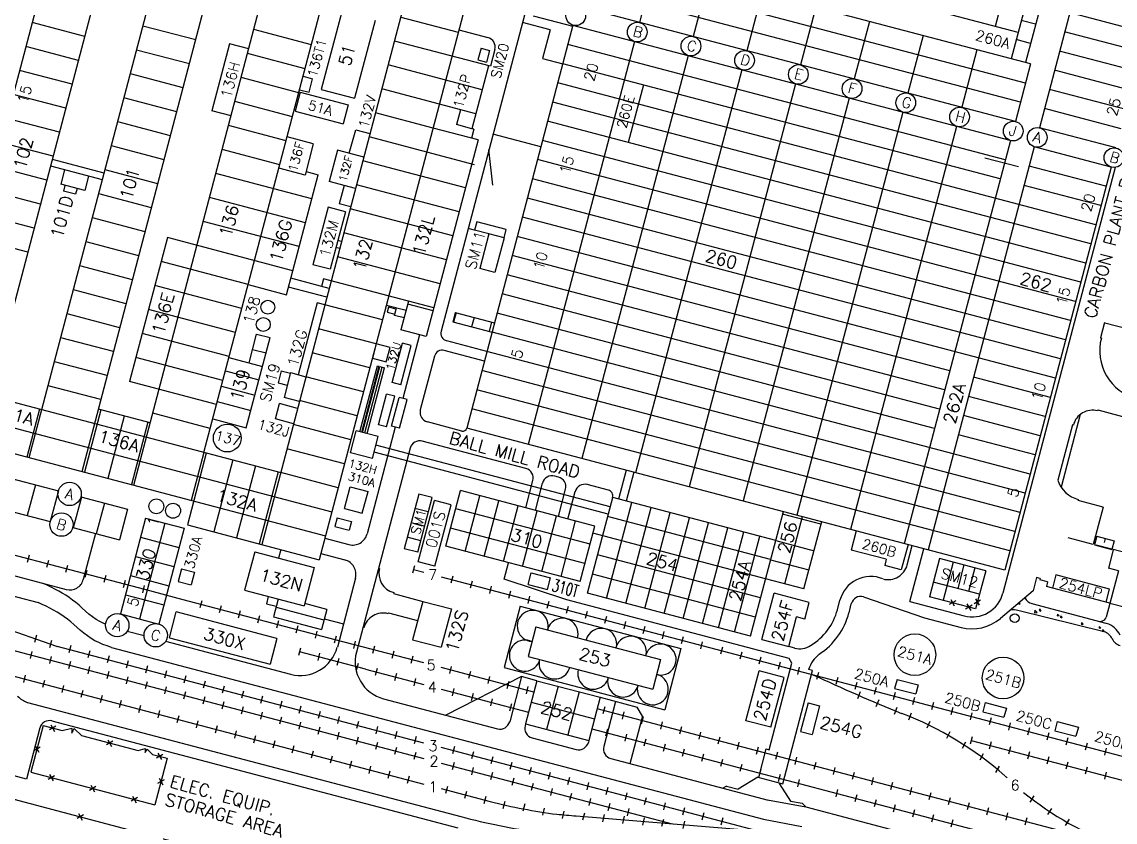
# Model space of a CAD drawing. Extents: x -16413 to 78405, y -232 to 83089.
# Drawn here: x 33437 to 46664, y 18644 to 28326 of the extents above; entities that cross this region are included whole.
import ezdxf
from ezdxf.enums import TextEntityAlignment as Align

# ---------------------------------------------------------------- set-up
doc = ezdxf.new("R2010")
doc.units = 0
doc.header["$LTSCALE"] = 350
doc.header["$MEASUREMENT"] = 0
for name, pattern in [('CV28', [1, 1]), ('CV34', [1, 1]), ('CV45', [1, 1])]:
    doc.linetypes.add(name, pattern=pattern)
doc.layers.add('BACKGROUND', color=7, linetype='CONTINUOUS')
doc.styles.add('SIMPLEX', font='SIMPLEX')

msp = doc.modelspace()

# ---------------------------------------------------------------- linework, layer by layer
at = {"layer": 'BACKGROUND', "linetype": 'CV45'}
for p, q in [((34791, 22720), (38155, 35485)), ((35640, 23117), (38851, 35301)), ((32900, 23219), (35966, 34855)), ((33526, 23054), (36593, 34690)), ((34165, 22885), (37231, 34522)), ((36640, 25025), (37022, 26476))]:
    msp.add_line(p, q, dxfattribs=at)
at = {"layer": 'BACKGROUND'}
for p, q in [((35328, 35023), (32262, 23387)), ((40155, 30832), (38509, 24583)), ((41458, 30408), (40908, 28319)), ((38261, 29294), (36339, 22002)), ((38957, 29111), (37036, 21819)), ((45640, 27817), (40349, 29211)), ((45490, 28198), (41591, 29225)), ((45456, 29200), (45211, 28271)), ((45735, 29126), (45406, 27879)), ((45579, 27585), (40288, 28979)), ((41741, 28844), (41558, 28148)), ((46236, 28901), (45747, 27044)), ((45518, 27353), (40226, 28747)), ((42391, 28673), (42208, 27977)), ((47042, 28192), (45589, 28575)), ((37308, 28448), (37060, 27508)), ((45457, 27121), (40165, 28515)), ((43041, 28502), (42857, 27806)), ((45763, 28529), (45580, 27833)), ((34199, 28150), (33561, 28319)), ((37710, 28342), (37462, 27402)), ((38021, 28384), (38717, 28201)), ((39830, 28231), (39493, 28320)), ((39625, 28397), (40101, 28272)), ((43691, 28331), (43507, 27635)), ((45702, 28297), (45528, 28343)), ((35541, 28107), (34902, 28275)), ((36940, 28049), (36244, 28232)), ((38725, 28230), (39073, 28138)), ((40104, 28284), (38820, 23409)), ((39830, 28231), (39738, 27883)), ((45395, 26889), (40104, 28283)), ((46981, 27960), (46052, 28205)), ((35950, 28061), (35736, 27249)), ((36182, 28000), (35950, 28061)), ((39105, 27788), (37945, 28094)), ((40847, 28088), (39562, 23213)), ((45334, 26657), (40043, 28051)), ((44340, 28160), (44157, 27463)), ((45641, 28065), (45467, 28111)), ((34123, 27860), (33485, 28028)), ((35464, 27817), (34826, 27985)), ((36863, 27759), (36167, 27942)), ((38992, 28006), (38955, 27867)), ((38992, 28006), (39096, 27979)), ((39096, 27979), (39060, 27840)), ((39159, 27991), (39105, 27788)), ((41497, 27917), (40212, 23043)), ((44990, 27988), (44807, 27292)), ((46920, 27728), (45991, 27973)), ((39005, 27504), (37868, 27804)), ((39082, 27794), (38881, 27033)), ((38955, 27867), (39060, 27840)), ((39738, 27883), (39982, 27819)), ((45273, 26425), (39982, 27819)), ((45640, 27817), (45457, 27121)), ((16074, 27652), (37112, 22109)), ((34046, 27570), (33408, 27738)), ((35388, 27527), (34750, 27695)), ((36787, 27468), (36091, 27652)), ((36839, 27667), (36955, 27637)), ((42147, 27746), (40862, 22871)), ((46858, 27496), (45930, 27741)), ((36913, 27474), (36955, 27637)), ((38929, 27214), (37792, 27514)), ((46430, 25871), (39921, 27587)), ((40956, 27562), (40773, 26866)), ((42796, 27575), (41512, 22700)), ((33970, 27280), (33332, 27448)), ((35311, 27237), (34673, 27405)), ((36805, 27476), (36743, 27244)), ((36797, 27505), (36913, 27474)), ((36805, 27476), (37385, 27323)), ((37060, 27508), (37462, 27402)), ((43446, 27404), (42162, 22529)), ((46797, 27264), (45869, 27509)), ((35968, 27188), (35736, 27249)), ((36711, 27178), (36014, 27362)), ((37385, 27323), (37324, 27091)), ((38743, 27263), (38696, 27082)), ((46369, 25639), (39859, 27355)), ((46736, 27032), (45808, 27276)), ((33894, 26990), (33255, 27158)), ((35235, 26947), (34597, 27115)), ((36743, 27244), (37324, 27091)), ((38412, 27040), (37715, 27224)), ((46308, 25407), (39798, 27123)), ((44096, 27232), (42812, 22358)), ((36634, 26888), (35938, 27072)), ((37398, 26736), (37476, 27021)), ((37476, 27021), (37649, 26974)), ((38957, 26897), (38412, 27040)), ((38881, 27033), (38696, 27082)), ((38904, 27027), (38876, 26918)), ((38904, 27027), (38881, 27033)), ((44746, 27061), (43461, 22186)), ((46675, 26800), (45747, 27044)), ((33817, 26700), (33179, 26868)), ((36963, 26849), (36646, 26933)), ((36963, 26849), (36863, 26470)), ((38915, 26597), (37639, 26934)), ((38957, 26897), (38330, 24518)), ((39717, 26815), (39137, 26968)), ((46247, 25175), (39737, 26891)), ((45396, 26890), (44110, 22012)), ((35158, 26657), (34520, 26825)), ((36558, 26598), (35861, 26782)), ((37257, 26772), (37157, 26393)), ((37574, 26688), (37257, 26772)), ((39134, 26352), (39088, 26782)), ((45686, 26814), (44401, 21939)), ((46614, 26568), (45686, 26812)), ((34434, 26496), (33807, 26661)), ((38804, 26316), (37562, 26644)), ((46186, 24943), (39676, 26659)), ((45495, 26570), (45086, 26678)), ((33741, 26410), (33102, 26578)), ((34412, 26415), (33786, 26580)), ((33954, 26536), (33908, 26362)), ((34244, 26459), (34198, 26285)), ((35082, 26367), (34444, 26535)), ((36945, 26186), (35785, 26492)), ((36863, 26470), (36546, 26554)), ((36875, 26515), (37022, 26476)), ((46663, 26565), (45305, 21413)), ((46614, 26569), (45330, 21694)), ((46553, 26336), (45624, 26580)), ((34198, 26285), (33908, 26362)), ((33958, 26348), (33940, 26279)), ((37474, 26309), (37157, 26393)), ((37335, 26346), (37277, 26125)), ((38728, 26026), (37486, 26354)), ((46125, 24711), (39615, 26426)), ((46492, 26104), (45563, 26348)), ((33664, 26120), (33026, 26288)), ((34087, 26240), (33940, 26279)), ((34105, 26310), (34087, 26240)), ((35005, 26076), (34367, 26245)), ((36869, 25896), (35709, 26201)), ((46063, 24479), (39554, 26194)), ((20512, 26173), (33879, 22650)), ((37142, 26084), (36959, 25388)), ((37351, 26029), (37142, 26084)), ((37416, 26089), (37277, 26125)), ((38651, 25736), (37410, 26063)), ((33588, 25830), (32950, 25998)), ((34929, 25786), (34291, 25955)), ((37351, 26029), (37167, 25333)), ((46002, 24247), (39493, 25962)), ((20193, 25860), (33781, 22279)), ((36792, 25606), (35632, 25911)), ((38915, 25805), (38836, 25826)), ((38942, 25906), (38915, 25805)), ((39086, 25760), (38915, 25805)), ((39298, 25812), (38942, 25906)), ((39271, 25711), (39298, 25812)), ((17027, 25676), (33635, 21300)), ((33511, 25539), (32873, 25708)), ((34853, 25496), (34214, 25664)), ((35200, 25715), (34741, 23974)), ((36716, 25315), (35200, 25715)), ((37306, 25669), (37259, 25681)), ((38575, 25446), (37333, 25773)), ((39086, 25760), (38976, 25343)), ((39271, 25711), (39086, 25760)), ((39271, 25711), (39161, 25294)), ((45941, 24015), (39431, 25730)), ((13776, 25561), (38299, 19105)), ((37283, 25582), (37236, 25594)), ((36175, 25148), (35123, 25425)), ((38498, 25156), (37257, 25483)), ((44662, 24104), (39370, 25498)), ((34776, 25206), (34138, 25374)), ((37167, 25333), (36959, 25388)), ((39161, 25294), (38976, 25343)), ((44600, 23872), (39309, 25266)), ((19795, 25195), (33975, 21459)), ((36099, 24858), (35047, 25135)), ((36175, 25148), (36640, 25025)), ((37156, 25100), (36692, 25223)), ((37087, 25218), (37063, 25125)), ((38422, 24866), (37087, 25218)), ((34700, 24916), (34062, 25084)), ((37128, 24996), (36664, 25118)), ((44539, 23640), (39248, 25034)), ((28983, 24871), (36569, 22872)), ((37011, 24928), (36782, 24057)), ((37800, 24720), (37011, 24928)), ((37847, 24898), (38085, 24836)), ((37872, 24873), (37856, 24815)), ((37964, 24849), (37872, 24873)), ((37945, 24774), (37969, 24866)), ((38114, 24947), (38023, 24599)), ((38413, 24831), (38105, 24912)), ((34623, 24626), (33985, 24794)), ((36023, 24567), (34970, 24845)), ((37856, 24815), (37949, 24791)), ((38061, 24743), (37945, 24774)), ((38680, 24811), (38650, 24695)), ((38692, 24808), (38661, 24692)), ((38680, 24811), (39156, 24686)), ((38909, 24751), (38878, 24635)), ((44478, 23408), (39187, 24802)), ((34925, 21457), (22532, 24720)), ((37724, 24429), (37027, 24613)), ((38650, 24695), (39126, 24570)), ((39121, 24695), (39091, 24579)), ((46534, 24687), (46486, 24503)), ((46537, 24686), (51553, 23364)), ((34547, 24336), (33909, 24504)), ((35946, 24277), (34894, 24555)), ((36153, 23415), (36441, 24506)), ((36186, 24201), (36278, 24549)), ((36278, 24549), (36441, 24506)), ((38330, 24518), (38023, 24599)), ((38249, 24539), (38046, 23771)), ((45635, 22854), (39126, 24570)), ((46497, 24500), (46486, 24503)), ((29808, 24344), (37188, 22399)), ((36229, 24363), (36392, 24320)), ((37724, 24429), (37678, 24255)), ((37892, 24385), (37724, 24429)), ((37846, 24211), (37892, 24385)), ((37917, 23963), (38042, 24439)), ((38021, 23935), (38147, 24411)), ((38147, 24411), (38042, 24439)), ((39034, 24222), (38547, 24350)), ((39064, 24338), (38577, 24466)), ((45574, 22622), (39064, 24338)), ((34470, 24046), (33832, 24214)), ((35870, 23987), (34818, 24265)), ((35943, 24265), (36349, 24158)), ((37647, 24139), (36951, 24323)), ((37678, 24255), (37846, 24211)), ((38429, 24282), (38258, 23632)), ((20435, 24118), (38299, 19415)), ((35900, 24102), (36306, 23995)), ((36576, 24103), (36539, 23960)), ((36576, 24103), (36687, 24074)), ((36689, 24082), (36610, 23781)), ((36689, 24082), (36874, 24033)), ((37528, 23367), (37739, 24165)), ((37552, 23361), (37762, 24159)), ((37557, 23359), (37768, 24157)), ((37586, 23352), (37797, 24150)), ((37615, 23344), (37826, 24142)), ((37739, 24165), (37762, 24159)), ((37768, 24157), (37826, 24142)), ((45513, 22390), (39003, 24106)), ((35793, 23697), (34741, 23974)), ((36539, 23960), (36649, 23931)), ((37571, 23849), (36874, 24033)), ((38021, 23935), (37917, 23963)), ((45880, 23783), (44952, 24027)), ((34394, 23756), (33756, 23924)), ((35851, 23917), (36257, 23810)), ((37751, 23451), (37849, 23822)), ((37948, 23797), (37849, 23822)), ((45452, 22158), (38942, 23874)), ((35802, 23731), (36208, 23624)), ((36504, 23522), (36553, 23708)), ((36774, 23650), (36553, 23708)), ((36795, 23732), (36610, 23781)), ((37494, 23559), (36798, 23743)), ((37850, 23425), (37948, 23797)), ((37911, 23434), (38003, 23782)), ((38098, 23757), (38003, 23782)), ((38006, 23409), (38098, 23757)), ((45819, 23551), (44891, 23795)), ((33650, 23641), (33497, 23061)), ((34392, 23632), (34194, 22878)), ((34990, 23475), (34363, 23640)), ((34677, 23557), (34478, 22803)), ((35717, 23407), (35021, 23591)), ((45391, 21926), (38881, 23642)), ((45758, 23319), (44829, 23563)), ((46241, 23575), (46010, 22698)), ((46454, 23630), (46451, 23619)), ((46454, 23630), (48769, 23020)), ((34961, 23482), (34762, 22728)), ((35747, 23522), (36153, 23415)), ((36725, 23464), (36504, 23522)), ((37418, 23269), (36722, 23453)), ((37955, 23422), (37614, 22130)), ((37850, 23425), (37751, 23451)), ((38006, 23409), (37911, 23434)), ((38761, 23375), (38343, 23485)), ((46146, 23451), (45969, 22780)), ((46158, 23448), (46146, 23451)), ((37412, 23112), (37482, 23379)), ((37749, 23309), (37482, 23379)), ((37679, 23042), (37749, 23309)), ((45330, 21694), (38820, 23409)), ((45697, 23087), (44768, 23331)), ((37341, 22979), (36645, 23162)), ((38136, 23168), (37486, 20701)), ((40555, 22458), (37721, 23205)), ((39535, 22923), (38282, 23253)), ((35669, 23109), (35440, 22239)), ((35640, 23117), (35487, 22537)), ((35988, 23025), (35759, 22155)), ((37679, 23042), (37412, 23112)), ((40532, 22371), (37698, 23118)), ((36264, 22953), (36035, 22082)), ((40749, 22901), (40654, 22552)), ((36540, 22880), (36310, 22010)), ((37265, 22689), (36569, 22872)), ((39534, 22446), (39621, 22776)), ((39930, 22819), (39884, 22831)), ((40842, 22877), (40747, 22527)), ((33601, 22724), (33503, 22352)), ((33879, 22650), (33781, 22279)), ((37339, 22438), (37409, 22701)), ((37409, 22701), (37625, 22644)), ((37556, 22381), (37625, 22644)), ((38567, 21981), (38745, 22654)), ((40369, 22226), (38745, 22654)), ((39650, 22415), (39737, 22746)), ((39928, 22342), (40015, 22672)), ((40044, 22311), (40132, 22642)), ((40533, 22660), (40278, 22727)), ((34158, 22577), (34060, 22206)), ((34151, 22579), (34715, 22430)), ((34436, 22504), (34338, 22132)), ((38238, 22613), (38063, 21952)), ((38226, 21909), (38400, 22571)), ((38233, 21794), (38428, 22536)), ((38400, 22571), (38238, 22613)), ((38630, 22483), (38428, 22536)), ((38799, 21919), (38977, 22592)), ((39032, 21858), (39209, 22531)), ((40279, 21412), (40585, 22572)), ((40511, 21351), (40817, 22511)), ((42557, 22052), (40585, 22572)), ((46218, 22548), (46215, 22536)), ((46519, 22456), (46215, 22536)), ((34715, 22430), (34617, 22059)), ((37339, 22438), (37556, 22381)), ((38354, 22397), (38192, 22439)), ((38434, 21741), (38630, 22483)), ((40311, 22005), (38687, 22433)), ((39264, 21797), (39441, 22470)), ((39496, 21736), (39673, 22409)), ((40743, 21289), (41049, 22450)), ((40975, 21228), (41281, 22389)), ((42252, 20894), (42650, 22403)), ((43105, 22247), (42641, 22370)), ((46519, 22456), (46399, 22002)), ((34935, 22323), (34629, 21162)), ((35167, 22261), (34861, 21101)), ((34935, 22323), (35399, 22200)), ((35440, 22239), (37036, 21819)), ((37250, 22327), (37223, 22222)), ((37223, 22222), (37397, 22176)), ((37250, 22327), (37424, 22281)), ((37424, 22281), (37397, 22176)), ((38308, 22223), (38146, 22265)), ((39728, 21675), (39905, 22348)), ((39960, 21614), (40137, 22287)), ((40192, 21553), (40369, 22226)), ((42496, 21820), (40524, 22340)), ((41207, 21167), (41513, 22327)), ((41439, 21106), (41745, 22266)), ((42667, 21527), (42881, 22340)), ((42899, 21466), (43114, 22279)), ((34053, 22207), (34617, 22059)), ((34327, 22135), (34180, 21578)), ((34873, 22091), (35338, 21968)), ((35399, 22200), (35093, 21040)), ((38263, 22048), (38100, 22091)), ((40250, 21773), (38625, 22201)), ((42435, 21588), (40346, 22139)), ((41671, 21045), (41977, 22205)), ((41865, 20994), (42171, 22154)), ((42058, 20943), (42364, 22103)), ((43531, 22168), (43470, 21936)), ((46442, 22102), (46415, 21998)), ((46442, 22102), (46651, 22047)), ((37104, 22078), (37394, 22002)), ((40192, 21553), (38567, 21981)), ((42557, 22050), (43021, 21928)), ((44158, 22003), (44077, 21696)), ((44148, 21755), (44210, 21989)), ((46399, 22002), (46096, 22082)), ((46415, 21998), (46624, 21943)), ((46763, 21908), (46433, 21995)), ((46534, 22028), (46547, 22075)), ((46651, 22047), (46624, 21943)), ((33526, 21872), (33503, 21785)), ((34812, 21858), (35276, 21736)), ((36254, 21913), (36131, 21449)), ((36254, 21913), (36973, 21723)), ((36569, 21942), (36541, 21837)), ((37055, 21893), (37345, 21816)), ((42374, 21356), (40401, 21876)), ((43895, 21824), (43470, 21936)), ((43895, 21824), (43876, 21749)), ((44180, 21312), (44349, 21952)), ((44539, 21833), (44417, 21371)), ((45098, 21686), (44539, 21833)), ((46641, 21940), (46583, 21718)), ((33758, 21811), (33735, 21724)), ((33990, 21750), (33967, 21663)), ((35370, 21709), (35329, 21555)), ((35370, 21709), (35527, 21667)), ((36973, 21723), (36851, 21259)), ((37765, 21713), (37753, 21716)), ((38188, 21743), (38165, 21656)), ((38176, 21699), (38299, 21667)), ((38434, 21741), (38233, 21794)), ((39272, 21584), (39324, 21781)), ((42496, 21818), (42960, 21696)), ((44077, 21696), (43876, 21749)), ((44704, 21790), (44582, 21328)), ((44835, 21755), (44760, 21469)), ((44967, 21720), (44891, 21434)), ((46705, 21685), (46583, 21718)), ((34222, 21689), (34199, 21602)), ((34454, 21628), (34431, 21541)), ((34686, 21567), (34663, 21480)), ((34751, 21626), (35215, 21504)), ((35527, 21667), (35487, 21513)), ((37473, 21596), (37254, 20762)), ((38511, 21611), (48032, 19105)), ((38652, 21621), (38629, 21534)), ((38884, 21560), (38861, 21473)), ((40030, 21332), (39272, 21584)), ((39564, 21520), (39600, 21659)), ((39600, 21659), (39832, 21598)), ((39796, 21459), (39832, 21598)), ((42313, 21124), (40340, 21644)), ((42899, 21466), (42435, 21588)), ((45098, 21686), (44976, 21224)), ((45712, 21605), (45670, 21443)), ((45756, 21593), (45712, 21605)), ((45756, 21593), (45752, 21577)), ((45847, 21551), (45752, 21577)), ((45947, 21634), (45905, 21474)), ((46596, 21463), (45947, 21634)), ((46705, 21685), (46601, 21290)), ((33744, 21510), (33696, 21532)), ((33791, 21487), (33744, 21510)), ((33838, 21464), (33791, 21487)), ((33883, 21440), (33838, 21464)), ((33927, 21415), (33883, 21440)), ((34918, 21506), (34895, 21419)), ((35389, 21335), (34925, 21457)), ((35329, 21555), (35487, 21513)), ((36131, 21449), (36851, 21259)), ((39116, 21499), (39093, 21411)), ((39348, 21437), (39325, 21350)), ((39564, 21520), (39796, 21459)), ((45023, 21400), (44464, 21547)), ((45670, 21443), (45276, 21108)), ((45847, 21551), (45832, 21493)), ((46601, 21291), (45832, 21493)), ((46554, 21303), (46596, 21463)), ((33683, 21278), (33635, 21300)), ((33970, 21388), (33927, 21415)), ((34011, 21360), (33970, 21388)), ((34051, 21331), (34011, 21360)), ((34090, 21300), (34051, 21331)), ((34129, 21267), (34090, 21300)), ((34690, 21394), (35154, 21272)), ((37228, 20851), (35389, 21335)), ((35615, 21322), (35592, 21235)), ((36419, 21373), (36396, 21286)), ((36538, 21342), (36481, 21127)), ((37936, 21420), (37933, 21408)), ((37933, 21408), (38287, 21315)), ((38287, 21315), (38164, 20851)), ((38287, 21315), (38635, 21223)), ((39580, 21376), (39558, 21289)), ((39813, 21315), (39790, 21228)), ((42719, 20624), (40030, 21332)), ((42252, 20892), (40279, 21412)), ((42390, 20853), (42538, 21414)), ((42964, 21301), (42538, 21414)), ((42911, 21100), (42964, 21301)), ((43304, 21214), (43335, 21330)), ((43619, 21371), (44358, 21116)), ((44180, 21312), (44836, 21139)), ((44976, 21224), (44417, 21371)), ((44735, 21320), (44657, 21276)), ((44674, 21337), (44718, 21259)), ((45036, 21328), (44958, 21284)), ((44975, 21345), (45020, 21267)), ((45502, 21300), (45509, 21282)), ((32464, 21261), (33856, 20771)), ((33730, 21255), (33683, 21278)), ((33777, 21232), (33730, 21255)), ((33822, 21208), (33777, 21232)), ((33866, 21182), (33822, 21208)), ((33908, 21156), (33866, 21182)), ((34168, 21232), (34129, 21267)), ((34208, 21196), (34168, 21232)), ((34249, 21161), (34208, 21196)), ((34629, 21162), (35093, 21040)), ((35223, 20875), (35306, 21189)), ((36524, 20867), (35306, 21189)), ((35847, 21261), (35824, 21174)), ((36079, 21200), (36056, 21113)), ((36396, 21286), (36515, 21255)), ((36512, 21243), (37092, 21090)), ((37125, 21218), (36859, 21288)), ((37125, 21218), (37061, 20974)), ((37872, 21176), (37868, 21165)), ((37872, 21176), (38225, 21083)), ((38635, 21223), (38512, 20759)), ((39467, 21256), (39272, 20514)), ((39467, 21256), (41411, 20744)), ((40045, 21254), (40022, 21167)), ((40277, 21193), (40254, 21106)), ((43444, 21177), (43472, 21286)), ((44933, 21267), (44854, 21222)), ((44871, 21283), (44916, 21205)), ((45488, 21288), (45509, 21281)), ((46530, 20946), (45488, 21204)), ((45496, 21292), (45496, 21292)), ((45508, 21205), (45508, 21205)), ((45532, 21194), (45532, 21194)), ((45534, 21258), (45534, 21258)), ((45634, 21202), (45634, 21202)), ((45651, 21255), (45651, 21255)), ((46557, 21047), (45658, 21286)), ((45658, 21216), (45658, 21216)), ((45693, 21208), (45689, 21177)), ((45689, 21177), (45722, 21181)), ((45693, 21208), (45722, 21181)), ((45754, 21223), (45743, 21205)), ((45743, 21205), (45764, 21198)), ((45754, 21223), (45764, 21199)), ((45766, 21209), (45766, 21209)), ((45768, 21252), (45768, 21252)), ((45864, 21197), (45864, 21197)), ((45884, 21224), (45884, 21224)), ((45975, 21196), (45975, 21196)), ((46601, 21290), (46557, 21125)), ((48260, 20853), (46601, 21290)), ((33949, 21128), (33908, 21156)), ((33989, 21099), (33949, 21128)), ((34029, 21068), (33989, 21099)), ((34068, 21035), (34029, 21068)), ((34107, 21000), (34068, 21035)), ((34291, 21128), (34249, 21161)), ((34335, 21097), (34291, 21128)), ((34382, 21071), (34335, 21097)), ((34430, 21047), (34382, 21071)), ((34452, 21038), (34430, 21047)), ((36311, 21139), (36288, 21052)), ((36481, 21127), (37061, 20974)), ((36543, 21078), (36520, 20991)), ((37095, 21102), (37327, 21041)), ((40509, 21132), (40486, 21045)), ((40741, 21071), (40718, 20984)), ((42715, 20767), (42810, 21127)), ((42911, 21100), (42810, 21127)), ((44358, 21116), (44799, 21000)), ((45848, 21144), (45848, 21144)), ((45871, 21159), (45871, 21159)), ((45965, 21160), (45963, 21139)), ((45963, 21139), (45985, 21143)), ((45965, 21160), (45985, 21143)), ((46009, 21140), (45997, 21122)), ((45997, 21122), (46018, 21115)), ((46009, 21140), (46018, 21116)), ((46016, 21082), (46016, 21082)), ((46020, 21150), (46020, 21150)), ((46062, 21156), (46062, 21156)), ((46133, 21127), (46133, 21127)), ((46141, 21065), (46141, 21065)), ((46159, 21059), (46159, 21059)), ((46241, 21089), (46241, 21089)), ((46263, 21057), (46252, 21039)), ((46252, 21039), (46273, 21033)), ((46258, 21062), (46258, 21062)), ((46263, 21057), (46273, 21033)), ((46279, 21100), (46279, 21100)), ((46374, 21059), (46374, 21059)), ((46491, 21055), (46491, 21055)), ((33615, 20904), (33592, 20817)), ((34147, 20964), (34107, 21000)), ((34187, 20929), (34147, 20964)), ((34230, 20896), (34187, 20929)), ((34713, 20954), (34916, 20900)), ((36775, 21017), (36752, 20930)), ((37007, 20956), (36984, 20869)), ((37575, 20994), (37564, 20997)), ((39657, 21008), (39562, 20648)), ((39657, 21008), (41165, 20610)), ((40973, 21010), (40950, 20923)), ((41205, 20949), (41182, 20862)), ((46418, 21009), (46418, 21009)), ((46420, 21021), (46420, 21021)), ((46455, 20995), (46455, 20995)), ((46471, 21010), (46469, 20989)), ((46469, 20989), (46491, 20993)), ((46471, 21010), (46491, 20993)), ((46518, 20974), (46506, 20956)), ((46506, 20956), (46527, 20950)), ((46518, 20974), (46527, 20950)), ((46544, 21006), (46544, 21006)), ((46599, 20954), (46599, 20954)), ((46613, 20926), (46613, 20926)), ((33796, 20840), (33773, 20753)), ((38299, 19601), (33865, 20768)), ((34028, 20779), (34005, 20692)), ((34274, 20865), (34230, 20896)), ((34321, 20839), (34274, 20865)), ((34369, 20815), (34321, 20839)), ((34419, 20794), (34369, 20815)), ((34470, 20775), (34419, 20794)), ((34522, 20756), (34470, 20775)), ((35177, 20832), (36689, 20433)), ((35223, 20875), (36442, 20554)), ((36524, 20867), (36442, 20554)), ((37239, 20894), (37216, 20807)), ((38299, 20569), (37228, 20851)), ((37471, 20833), (37448, 20746)), ((37703, 20772), (37681, 20685)), ((38164, 20851), (38512, 20759)), ((41437, 20887), (41414, 20800)), ((41669, 20826), (41646, 20739)), ((42390, 20853), (42715, 20767)), ((42788, 20748), (42715, 20767)), ((46635, 20871), (46635, 20871)), ((33560, 20709), (33538, 20622)), ((33793, 20648), (33770, 20561)), ((34260, 20718), (34237, 20631)), ((34492, 20657), (34469, 20570)), ((34522, 20756), (42409, 18678)), ((36808, 20747), (36785, 20660)), ((37593, 20494), (36796, 20704)), ((37040, 20686), (37017, 20599)), ((37936, 20711), (37913, 20624)), ((38168, 20650), (38145, 20563)), ((39562, 20648), (41070, 20251)), ((41411, 20744), (41215, 20002)), ((41914, 20762), (41891, 20675)), ((42146, 20701), (42123, 20614)), ((42378, 20640), (42355, 20553)), ((34025, 20587), (34002, 20500)), ((34257, 20526), (34234, 20439)), ((34724, 20596), (34701, 20508)), ((34956, 20534), (34933, 20447)), ((37272, 20625), (37249, 20538)), ((37504, 20564), (37481, 20477)), ((37736, 20503), (37713, 20416)), ((39633, 20218), (38511, 20513)), ((38632, 20528), (38609, 20441)), ((39272, 20514), (41215, 20002)), ((41165, 20610), (41070, 20251)), ((42477, 19520), (42753, 20565)), ((42610, 20579), (42587, 20492)), ((42753, 20565), (42719, 20624)), ((42842, 20517), (42820, 20430)), ((33479, 20420), (33456, 20333)), ((34489, 20465), (34466, 20378)), ((34721, 20403), (34698, 20316)), ((35188, 20473), (35165, 20386)), ((35420, 20412), (35398, 20325)), ((37593, 20494), (38299, 20308)), ((37968, 20442), (37945, 20355)), ((38200, 20381), (38178, 20294)), ((39483, 20404), (38566, 19939)), ((38864, 20467), (38841, 20380)), ((39096, 20406), (39073, 20319)), ((39483, 20404), (39339, 19859)), ((39669, 20355), (39483, 20404)), ((42197, 19870), (42356, 20473)), ((42658, 20394), (42356, 20473)), ((42499, 19791), (42658, 20394)), ((42642, 19109), (43003, 20479)), ((43003, 20479), (42955, 20492)), ((43075, 20456), (43052, 20369)), ((43307, 20395), (43284, 20308)), ((44026, 20371), (43996, 20261)), ((44026, 20371), (44281, 20304)), ((33711, 20359), (33688, 20272)), ((33943, 20298), (33920, 20211)), ((34175, 20237), (34152, 20150)), ((34953, 20342), (34930, 20255)), ((35185, 20281), (35162, 20194)), ((35653, 20351), (35630, 20264)), ((35885, 20290), (35862, 20203)), ((38511, 20253), (39568, 19974)), ((38665, 20259), (38642, 20172)), ((39328, 20345), (39305, 20258)), ((39669, 20355), (39531, 19833)), ((39560, 20283), (39537, 20196)), ((39669, 20355), (40435, 20154)), ((39924, 20288), (39786, 19766)), ((43539, 20334), (43516, 20247)), ((43771, 20273), (43748, 20186)), ((43996, 20261), (44252, 20194)), ((44281, 20304), (44252, 20194)), ((34407, 20176), (34384, 20089)), ((34639, 20115), (34616, 20028)), ((35417, 20220), (35394, 20133)), ((35649, 20159), (35626, 20072)), ((36117, 20229), (36094, 20142)), ((36349, 20168), (36326, 20081)), ((36581, 20107), (36558, 20020)), ((37814, 20137), (39193, 19773)), ((38897, 20198), (38874, 20110)), ((39129, 20136), (39106, 20049)), ((40179, 20221), (40042, 19699)), ((40435, 20154), (40297, 19631)), ((40435, 20154), (40881, 20036)), ((40620, 20105), (40477, 19559)), ((43580, 20219), (43546, 20135)), ((43803, 20123), (43769, 20039)), ((44003, 20212), (43980, 20125)), ((44235, 20151), (44212, 20064)), ((33504, 20093), (38750, 18711)), ((34871, 20054), (34848, 19967)), ((35103, 19993), (35081, 19906)), ((35881, 20098), (35858, 20011)), ((36113, 20037), (36091, 19950)), ((36346, 19976), (36323, 19889)), ((36813, 20046), (36790, 19959)), ((37045, 19984), (37022, 19897)), ((39361, 20075), (39338, 19988)), ((39600, 20094), (40366, 19892)), ((48733, 17822), (40398, 20016)), ((40489, 20039), (40466, 19952)), ((40721, 19978), (40698, 19891)), ((40945, 19926), (40881, 20036)), ((42950, 20089), (42858, 19741)), ((42950, 20089), (43089, 20052)), ((43089, 20052), (42998, 19704)), ((44024, 20031), (43991, 19947)), ((44467, 20090), (44444, 20003)), ((44699, 20029), (44676, 19942)), ((45093, 20090), (45064, 19980)), ((45064, 19980), (45319, 19913)), ((45093, 20090), (45348, 20023)), ((45348, 20023), (45319, 19913)), ((33802, 19868), (38713, 18574)), ((35336, 19931), (35313, 19844)), ((35568, 19870), (35545, 19783)), ((36578, 19915), (36555, 19828)), ((36810, 19854), (36787, 19767)), ((37277, 19923), (37254, 19836)), ((37509, 19862), (37486, 19775)), ((40945, 19926), (40794, 19351)), ((40953, 19917), (40930, 19830)), ((41185, 19856), (41162, 19769)), ((42499, 19791), (42197, 19870)), ((44195, 19962), (44163, 19878)), ((44422, 19861), (44386, 19779)), ((44931, 19968), (44908, 19881)), ((45163, 19906), (45140, 19819)), ((45395, 19845), (45373, 19758)), ((45963, 19861), (45934, 19750)), ((45963, 19861), (46219, 19793)), ((33655, 19783), (33492, 19164)), ((33849, 19804), (33771, 19759)), ((33788, 19820), (33832, 19742)), ((33926, 19751), (34042, 19782)), ((34073, 19774), (34158, 19690)), ((35800, 19809), (35777, 19722)), ((36032, 19748), (36009, 19661)), ((37042, 19792), (37019, 19705)), ((37274, 19731), (37251, 19644)), ((37741, 19801), (37718, 19714)), ((37973, 19740), (37951, 19653)), ((39531, 19833), (39525, 19810)), ((39531, 19833), (40297, 19631)), ((40334, 19773), (46430, 18168)), ((40521, 19770), (40498, 19683)), ((40753, 19709), (40731, 19622)), ((41417, 19795), (41394, 19708)), ((41649, 19734), (41626, 19646)), ((42858, 19741), (42998, 19704)), ((44663, 19735), (44622, 19655)), ((45628, 19784), (45605, 19697)), ((45860, 19723), (45837, 19636)), ((45934, 19750), (46190, 19683)), ((46219, 19793), (46190, 19683)), ((34539, 19622), (34461, 19577)), ((34478, 19638), (34523, 19560)), ((36264, 19687), (36241, 19600)), ((36496, 19626), (36473, 19539)), ((37506, 19670), (37483, 19583)), ((37738, 19609), (37715, 19522)), ((38206, 19679), (38183, 19592)), ((39611, 19663), (40144, 19523)), ((40297, 19631), (40291, 19608)), ((40986, 19648), (40963, 19561)), ((41218, 19586), (41195, 19499)), ((41881, 19672), (41858, 19585)), ((42113, 19611), (42090, 19524)), ((44816, 19537), (44858, 19617)), ((44932, 19676), (44909, 19589)), ((44920, 19633), (44909, 19588)), ((44932, 19677), (44920, 19633)), ((44920, 19633), (48691, 18640)), ((45164, 19615), (45141, 19528)), ((46092, 19662), (46069, 19575)), ((46324, 19601), (46301, 19514)), ((33659, 19552), (33581, 19508)), ((33597, 19569), (33642, 19491)), ((34843, 19509), (34930, 19533)), ((34953, 19527), (35017, 19463)), ((35144, 19462), (35066, 19418)), ((35083, 19479), (35128, 19401)), ((36728, 19565), (36705, 19478)), ((36960, 19504), (36937, 19417)), ((37192, 19443), (37169, 19356)), ((37970, 19548), (37947, 19461)), ((38202, 19487), (38179, 19400)), ((42331, 18540), (38511, 19545)), ((38670, 19557), (38647, 19470)), ((38902, 19496), (38879, 19409)), ((41450, 19525), (41427, 19438)), ((41682, 19464), (41659, 19377)), ((42345, 19550), (42322, 19463)), ((42352, 19185), (42443, 19529)), ((42443, 19529), (42477, 19520)), ((42577, 19489), (42554, 19402)), ((45069, 19471), (45026, 19393)), ((45396, 19554), (45373, 19467)), ((45628, 19493), (45605, 19406)), ((46556, 19540), (46533, 19453)), ((37424, 19382), (37401, 19294)), ((37656, 19320), (37634, 19233)), ((38511, 19359), (41306, 18623)), ((38666, 19365), (38644, 19278)), ((39134, 19435), (39111, 19348)), ((39365, 19367), (39342, 19280)), ((40562, 19413), (42466, 18911)), ((41914, 19403), (41891, 19316)), ((42146, 19342), (42123, 19255)), ((42809, 19428), (42787, 19341)), ((43042, 19367), (43019, 19280)), ((45260, 19322), (45217, 19243)), ((45860, 19432), (45837, 19345)), ((46092, 19371), (46069, 19284)), ((33492, 19164), (33284, 19219)), ((33832, 19205), (33754, 19161)), ((33770, 19222), (33815, 19144)), ((37889, 19259), (37866, 19172)), ((38121, 19198), (38098, 19111)), ((38899, 19304), (38876, 19217)), ((39131, 19243), (39108, 19155)), ((39597, 19306), (39574, 19219)), ((39829, 19245), (39806, 19158)), ((40061, 19184), (40039, 19097)), ((42340, 19188), (42104, 19044)), ((42340, 19188), (42642, 19109)), ((42378, 19281), (42355, 19194)), ((42610, 19220), (42587, 19133)), ((43274, 19306), (43251, 19219)), ((43506, 19245), (43483, 19158)), ((43738, 19184), (43715, 19097)), ((46324, 19310), (46301, 19223)), ((46556, 19249), (46533, 19162)), ((34334, 19073), (34256, 19028)), ((34273, 19090), (34318, 19011)), ((35158, 19157), (35080, 19112)), ((35097, 19174), (35142, 19096)), ((38511, 19049), (39103, 18893)), ((38585, 19076), (38562, 18989)), ((39390, 19174), (39367, 19087)), ((39622, 19113), (39599, 19026)), ((39854, 19052), (39831, 18965)), ((40294, 19122), (40271, 19035)), ((40526, 19061), (40503, 18974)), ((41964, 19080), (41919, 19055)), ((41964, 19080), (42104, 19044)), ((42599, 19113), (42736, 18899)), ((42842, 19159), (42819, 19072)), ((43970, 19122), (43947, 19035)), ((44202, 19061), (44179, 18974)), ((34837, 18940), (34759, 18896)), ((34776, 18957), (34820, 18879)), ((38817, 19015), (38794, 18928)), ((39049, 18954), (39026, 18867)), ((40086, 18991), (40063, 18904)), ((40318, 18930), (40295, 18843)), ((40758, 19000), (40735, 18913)), ((40990, 18939), (40967, 18852)), ((43306, 19037), (43284, 18950)), ((43539, 18975), (43516, 18888)), ((43771, 18914), (43748, 18827)), ((44434, 19000), (44411, 18913)), ((44666, 18939), (44643, 18852)), ((45680, 18962), (45633, 18886)), ((39281, 18893), (39258, 18806)), ((39522, 18865), (39499, 18778)), ((39757, 18814), (39734, 18727)), ((40550, 18869), (40527, 18782)), ((40782, 18808), (40759, 18721)), ((41222, 18878), (41199, 18791)), ((41454, 18817), (41431, 18730)), ((42457, 18913), (42923, 18828)), ((42736, 18899), (42877, 18873)), ((42877, 18873), (42923, 18828)), ((42923, 18828), (47356, 17659)), ((44003, 18853), (43980, 18766)), ((44235, 18792), (44212, 18705)), ((44898, 18878), (44875, 18791)), ((45130, 18817), (45107, 18730)), ((45894, 18810), (45844, 18735)), ((34185, 18731), (34107, 18686)), ((34123, 18747), (34168, 18669)), ((39996, 18776), (39973, 18688)), ((40145, 18718), (45268, 18300)), ((40243, 18754), (40220, 18667)), ((40484, 18735), (40461, 18648)), ((40725, 18715), (40702, 18628)), ((40967, 18695), (40944, 18608)), ((41200, 18676), (41177, 18589)), ((41455, 18656), (41433, 18568)), ((41686, 18756), (41663, 18669)), ((41918, 18695), (41895, 18608)), ((42409, 18678), (42875, 18592)), ((44467, 18731), (44444, 18644)), ((44699, 18670), (44676, 18583)), ((45362, 18756), (45340, 18669)), ((45595, 18695), (45572, 18608)), ((46108, 18678), (46058, 18603))]:
    msp.add_line(p, q, dxfattribs=at)
at = {"layer": 'BACKGROUND', "linetype": 'CV34'}
for p, q in [((10496, 24940), (47685, 15140)), ((38226, 21909), (38063, 21952)), ((33694, 19812), (33545, 19248)), ((33694, 19812), (33926, 19751)), ((34158, 19690), (34843, 19509)), ((35017, 19463), (35194, 19417)), ((35194, 19417), (35045, 18853)), ((33545, 19248), (35045, 18853))]:
    msp.add_line(p, q, dxfattribs=at)
at = {"layer": 'BACKGROUND'}
for centre, radius in [((40139, 28399), 119), ((40882, 28202), 119), ((41532, 28032), 119), ((42181, 27860), 119), ((42831, 27689), 119), ((43481, 27518), 119), ((44131, 27347), 119), ((44781, 27175), 119), ((45431, 27004), 119), ((45721, 26928), 119), ((46649, 26683), 119), ((36413, 24873), 84), ((36358, 24664), 84), ((35922, 23290), 168), ((34015, 22614), 141), ((35064, 22464), 90), ((35267, 22411), 90), ((33917, 22243), 141), ((34592, 21026), 141), ((45449, 21111), 53.6), ((35057, 20904), 141), ((44241, 20669), 252), ((45308, 20388), 252)]:
    msp.add_circle(centre, radius, dxfattribs=at)
for centre, radius, start, end in [((39043, 28022), 120, 345.2382, 75.2376), ((38602, 24559), 96, 165.2375, 255.2365), ((47077, 24347), 600, 165.2375, 255.2375), ((38522, 24257), 96, 75.2365, 165.2375), ((38374, 23601), 120, 165.2375, 255.2374), ((46390, 23387), 240, 75.2375, 165.2375), ((38773, 23422), 48, 255.2376, 345.2375), ((38252, 23137), 120, 75.2376, 165.2376), ((39505, 22807), 120, 345.2368, 75.2376), ((39853, 22715), 120, 75.238, 165.2368), ((39899, 22703), 120, 345.2368, 75.2397), ((46310, 22896), 360, 198.7948, 255.2375), ((40248, 22611), 120, 75.2379, 165.2368), ((40515, 22590), 72, 345.2376, 75.2381), ((37440, 22176), 180, 255.2371, 345.2376), ((37299, 21642), 180, 345.2372, 75.238), ((37997, 21652), 240, 165.2375, 255.2369), ((43917, 21818), 240, 255.2359, 345.2396), ((34018, 21621), 168, 255.2375, 345.2385), ((43706, 21232), 384, 67.3801, 165.2383), ((43588, 21255), 120, 75.2457, 165.2416), ((44934, 21511), 384, 255.2371, 345.2372), ((45696, 21426), 144, 208.3379, 255.0988), ((37807, 20933), 240, 75.237, 165.2375), ((39618, 21018), 188, 345.2449, 267.5157), ((42608, 21397), 720, 301.1102, 345.2375), ((42608, 21397), 864, 303.3719, 345.2375), ((45407, 20873), 340, 76.1951, 91.2623), ((39978, 20923), 188, 345.2428, 165.2302), ((44934, 21511), 528, 255.2371, 310.3495), ((46479, 21156), 84, 247.6239, 338.149), ((46486, 20795), 262, 25.4189, 73.7527), ((40446, 20800), 188, 345.2407, 165.2323), ((46486, 20795), 157, 25.4189, 73.7527), ((33896, 20884), 120, 250.6155, 255.25), ((40805, 20705), 188, 345.2386, 165.2344), ((41165, 20610), 188, 255.2365, 165.2365), ((42847, 20981), 240, 255.2375, 303.625), ((46770, 20930), 157, 205.4189, 253.7527), ((36807, 20880), 462, 255.2377, 345.2374), ((37932, 20583), 462, 165.2377, 255.2376), ((43304, 20385), 364, 127.1637, 163.0299), ((39883, 20564), 188, 165.2302, 345.2429), ((40351, 20440), 188, 165.2327, 345.2404), ((40711, 20345), 188, 165.2344, 345.2387), ((41070, 20251), 188, 165.2365, 75.2349), ((52834, 41467), 23221, 244.9653, 247.8558), ((33609, 20392), 317, 225.3462, 250.5387), ((33772, 19752), 120, 75.2373, 165.2373), ((39223, 19889), 120, 255.2374, 345.236), ((42631, 16148), 4077, 48.5287, 69.1635), ((33926, 19751), 120, 345.2375, 15.2515), ((34158, 19690), 120, 135.2261, 165.2293), ((39641, 19779), 120, 165.2358, 255.2377), ((40175, 19639), 120, 255.2378, 345.2358), ((34843, 19509), 90, 345.26, 15.2646), ((35017, 19463), 90, 135.2028, 165.2032), ((40593, 19529), 120, 165.2355, 255.2374), ((47979, 21960), 3822, 226.1574, 226.6613), ((47979, 21960), 3822, 230.6749, 250.5986), ((40771, 25435), 6751, 255.6985, 262.6588), ((40587, 25474), 7008, 254.797, 262.6461), ((41685, 37342), 18687, 264.5437, 265.2718)]:
    msp.add_arc(centre, radius, start, end, dxfattribs=at)
at = {"layer": 'BACKGROUND', "linetype": 'CV28'}
msp.add_arc((39523, 20658), 188, 62.9557, 345.245, dxfattribs=at)

# ---------------------------------------------------------------- texts
at = {"layer": 'BACKGROUND', "style": 'SIMPLEX'}
for s, height, rotation, p in [('B', 127, 344.75, (40820, 28158)), ('SM20', 119.8, 75.1984, (39224, 27632)), ('C', 127, 344.75, (41470, 27987)), ('D', 127, 344.75, (42120, 27816)), ('136H', 126.6, 74.75, (35964, 27394)), ('132P', 119.8, 75.2365, (38770, 27271)), ('E', 127, 344.75, (42770, 27644)), ('15', 127, 74.75, (33504, 27327)), ('F', 127, 344.75, (43420, 27473)), ('260E', 119.1, 75.2376, (40747, 27028)), ('G', 127, 344.75, (44070, 27302)), ('51A', 119.8, 344.75, (36889, 27267)), ('H', 127, 344.75, (44719, 27131)), ('J', 127, 344.75, (45369, 26960)), ('A', 127, 344.75, (45659, 26883)), ('136F', 110, 74.75, (36762, 26501)), ('CARBON PLANT ROAD', 150, 74.75, (46427, 24727)), ('B', 127, 344.75, (46588, 26638)), ('132L', 150, 74.75, (38304, 25486)), ('132', 150, 74.75, (37583, 25304)), ('SM11', 131.7, 74.75, (38924, 25319)), ('138', 131.7, 75.2365, (36238, 24659)), ('132G', 131.7, 74.75, (36773, 24141)), ('132U', 99.2, 74.75, (37936, 24100)), ('SM19', 131.7, 74.75, (36440, 23716)), ('136A', 150, 344.75, (34348, 23248)), ('137', 119.8, 345.2365, (35765, 23270)), ('132H', 99.2, 344.75, (37380, 22943)), ('310A', 99.2, 344.75, (37376, 22784)), ('SM1', 115, 74.75, (38251, 22112)), ('001S', 131.7, 74.75, (38446, 21950)), ('1', 127, 74.75, (35074, 22214)), ('330A', 120, 74.75, (35516, 21698)), ('260B', 120, 344.75, (43593, 21958)), ('SM12', 126.6, 344.75, (44545, 21598)), ('254LP', 126.6, 344.75, (45975, 21482)), ('5', 127, 74.75, (34832, 21240)), ('254F', 150, 74.75, (42645, 20817)), ('132S', 150, 74.75, (38705, 20688)), ('251A', 126.6, 344.75, (44020, 20655)), ('253', 150, 345.2365, (40165, 20615)), ('250A', 126.6, 344.75, (43497, 20386)), ('254D', 150, 74.75, (42431, 19856)), ('250B', 126.6, 344.75, (44590, 20095)), ('252', 150, 344.75, (39702, 19969)), ('254G', 150, 345.238, (43079, 19786)), ('250D', 126.6, 344.75, (46402, 19628)), ('ELEC. EQUIP.', 150, 344.5, (35216, 19072)), ('STORAGE AREA', 150, 344.5, (35155, 18851))]:
    msp.add_text(s, height=height, rotation=rotation, dxfattribs=at).set_placement(p)
for s, height, rotation, p in [('260A', 126.6, 344.75, (45168, 28053)), ('136T1', 115, 74.75, (37063, 27874)), ('51', 150, 74.75, (37441, 27905)), ('20', 127, 74.2624, (40385, 27703)), ('132V', 119.8, 75.2365, (37674, 27225)), ('25', 127, 74.75, (46708, 27282)), ('102', 150, 74.75, (33529, 26718)), ('132F', 95.8, 75.2365, (37402, 26538)), ('15', 127, 74.2624, (40091, 26578)), ('101', 150, 74.75, (34815, 26350)), ('101D', 150, 74.75, (33994, 25948)), ('20', 127, 74.75, (46399, 26123)), ('136', 150, 74.75, (36017, 25898)), ('136G', 150, 74.75, (36644, 25658)), ('132M', 126.6, 75.2365, (37216, 25688)), ('10', 127, 74.2624, (39773, 25418)), ('260', 150, 344.75, (41880, 25381)), ('262', 150, 344.75, (45685, 25107)), ('136E', 150, 74.75, (35220, 24781)), ('15', 127, 74.75, (46098, 24992)), ('5', 127, 74.2624, (39492, 24294)), ('139', 150, 75.2365, (36151, 23916)), ('10', 127, 74.75, (45800, 23838)), ('262A', 150, 74.75, (44793, 23692)), ('101A', 150, 344.75, (33314, 23506)), ('132J', 119.8, 344.75, (36468, 23353)), ('BALL MILL ROAD', 150, 344.75, (39379, 23013)), ('132A', 150, 344.75, (36018, 22466)), (' 5', 127, 74.75, (45482, 22574)), ('256', 150, 74.75, (42773, 22068)), ('310', 150, 344.75, (39524, 22004)), ('330', 150, 74.75, (35013, 21743)), ('254', 150, 344.75, (41167, 21720)), ('132N', 150, 344.75, (36554, 21500)), ('254A', 150, 74.75, (42198, 21545)), ('330X', 150, 344.75, (35871, 20791)), ('251B', 126.6, 344.75, (45295, 20318)), ('250C', 126.6, 344.75, (45666, 19820))]:
    msp.add_text(s, height=height, rotation=rotation, dxfattribs=at).set_placement(p, align=Align.CENTER)
for s, p in [('A', (34015, 22614)), ('B', (33917, 22243)), ('A', (34592, 21026)), ('C', (35057, 20904))]:
    msp.add_text(s, height=128, rotation=345, dxfattribs=at).set_placement(p, align=Align.MIDDLE)
for s, p in [('7', (38409, 21638)), ('5', (38388, 20545)), ('4', (38403, 20276)), ('3', (38411, 19568)), ('2', (38423, 19382)), ('1', (38410, 19071)), ('6', (45453, 19091))]:
    msp.add_text(s, height=128, dxfattribs=at).set_placement(p, align=Align.MIDDLE)
at = {"layer": 'BACKGROUND', "style": 'SIMPLEX', "width": 0.65}
msp.add_text('310T', height=150, rotation=345.238, dxfattribs=at).set_placement((40147, 21361), align=Align.RIGHT)

doc.saveas('drawing.dxf')
